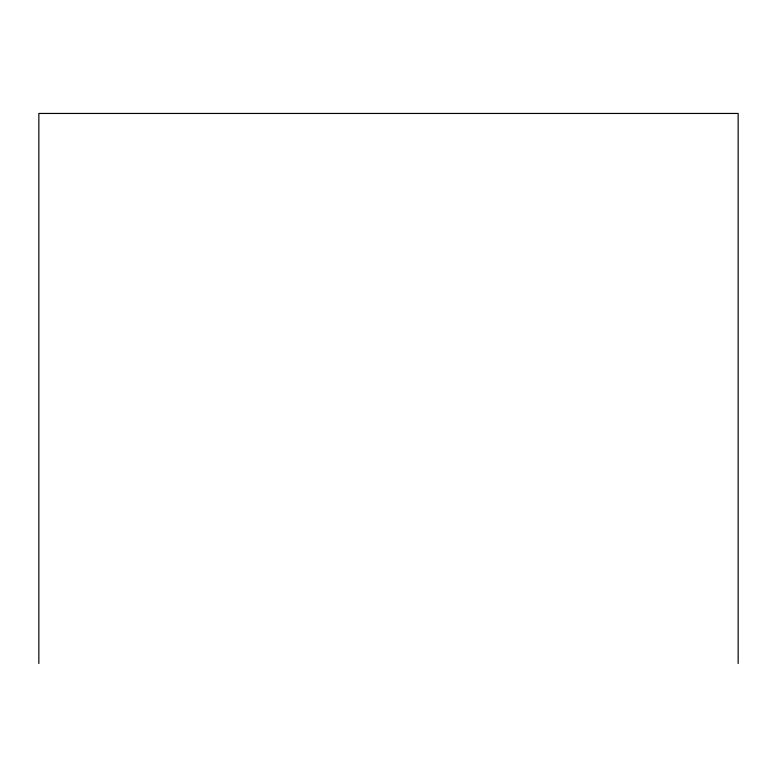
<?xml version="1.0" encoding="UTF-8"?>
<svg xmlns="http://www.w3.org/2000/svg" width="777" height="777" viewBox="0 0 777 777"><rect width="100%" height="100%" fill="white"/><g stroke="black" fill="none" stroke-linecap="round" stroke-linejoin="round"><path stroke-width="1.17" d="M738.15 663.548L738.15 113.452L38.85 113.452L38.85 663.548"/></g></svg>
